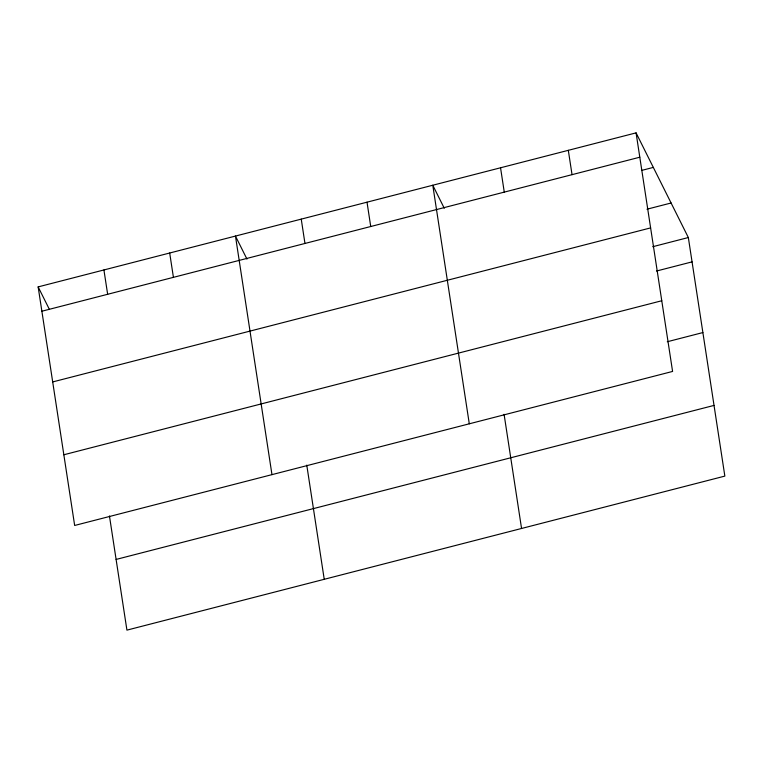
<?xml version="1.0" encoding="UTF-8"?>
<svg xmlns="http://www.w3.org/2000/svg" width="763" height="763" viewBox="0 0 763 763"><rect width="100%" height="100%" fill="white"/><g stroke="black" fill="none" stroke-linecap="round" stroke-linejoin="round"><path stroke-width="1.14" d="M636.075 132.867L672.585 371.438L74.66 525.469L38.15 286.898L636.075 132.867L688.34 237.531L724.85 476.102L126.925 630.133L109.452 515.969M41.87 311.228L639.804 157.207M641.836 170.368L653.328 167.402M646.976 209.205L671.097 202.996M52.695 381.929L650.62 227.899M652.737 246.707L688.34 237.531M656.466 271.037L692.07 261.871M63.834 454.767L661.769 300.746M667.282 341.738L702.885 332.563M116.11 559.432L714.034 405.411M444.276 208.261L432.783 185.237L469.293 423.808M246.964 259.096L235.462 236.063L271.971 474.643M38.15 286.898L49.128 308.872M568.311 150.321L572.04 174.66M500.547 167.784L504.267 192.114M504.085 414.309L521.558 528.473M367.013 202.176L370.732 226.516M301.242 219.124L304.962 243.464M306.774 465.134L324.237 579.308M169.691 253.011L173.42 277.351M103.921 269.949L107.65 294.289"/></g></svg>
